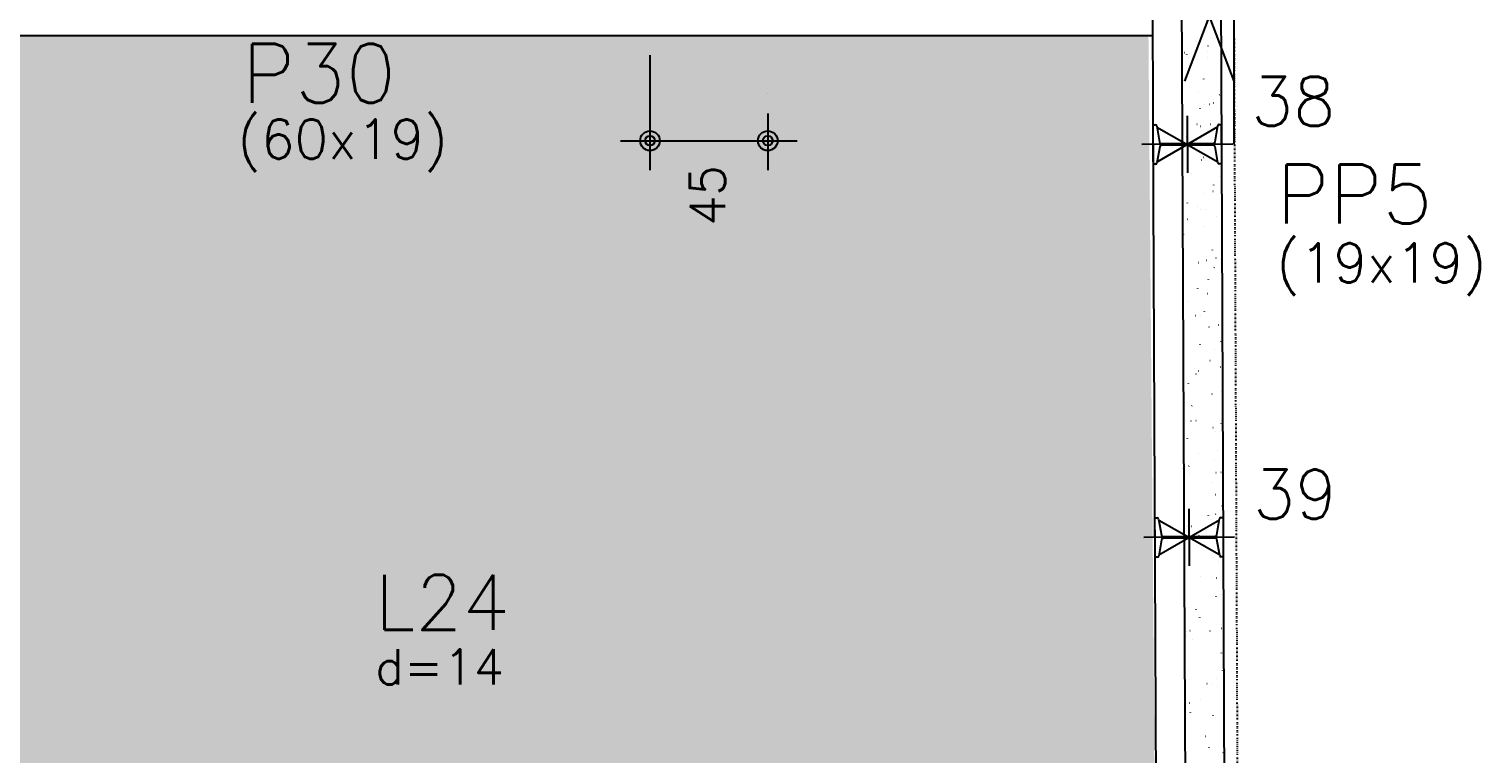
# Model space of a CAD drawing. Extents: x -40810 to 33675, y -2018 to 21213.
# Drawn here: x 17980 to 18534, y 2350 to 2627 of the extents above; entities that cross this region are included whole.
import ezdxf

# ---------------------------------------------------------------- set-up
doc = ezdxf.new("R2010")
doc.units = 0
doc.linetypes.add('ESTILO_TQS_0003', pattern=[1.5, 0.5, -0.4, 0.1, -0.5])
doc.layers.get('0').update_dxf_attribs({"color": 1, "lineweight": 9})
for name, color, linetype in [('1', 5, 'Continuous'), ('10', 7, 'Continuous'), ('12', 3, 'Continuous'), ('13', 7, 'Continuous'), ('130', 24, 'Continuous'), ('19', 5, 'Continuous'), ('24', 5, 'ESTILO_TQS_0003'), ('26', 1, 'Continuous'), ('49', 20, 'Continuous'), ('51', 6, 'Continuous'), ('52', 21, 'Continuous'), ('6', 6, 'Continuous'), ('9', 3, 'Continuous')]:
    doc.layers.add(name, color=color, linetype=linetype)
doc.styles.get("Standard").update_dxf_attribs({"font": 'romans.shx', "width": 0.8})

# ---------------------------------------------------------------- blocks, each defined once
blk = doc.blocks.new('_H9EFD498501-004')
for p, q in [((3963.917623, 3090.87837), (3963.917623, 3090.87837)), ((3963.917623, 3090.87837), (3963.917623, 3090.87837)), ((3963.957868, 3081.93141), (3963.957868, 3081.93141)), ((3965.060915, 3081.97957), (3965.135844, 3081.982841)), ((3969.602619, 3085.991339), (3969.648276, 3086.050841)), ((3973.902492, 3082.365602), (3973.977421, 3082.368873)), ((3974.101171, 3084.435984), (3974.11096, 3084.510342)), ((3963.97261, 3078.654168), (3963.97261, 3078.654168)), ((3963.97261, 3078.654168), (3963.97261, 3078.654168)), ((3963.97261, 3078.654168), (3963.97261, 3078.654168)), ((3963.97555, 3078.000654), (3963.97555, 3078.000654)), ((3963.97555, 3078.000654), (3963.97555, 3078.000654)), ((3963.97555, 3078.000654), (3963.97555, 3078.000654)), ((3965.858736, 3081.112216), (3965.904393, 3081.171718)), ((3970.092473, 3079.356744), (3970.165695, 3079.372977)), ((3973.753583, 3080.168392), (3973.826805, 3080.184625)), ((3972.436962, 3071.795062), (3972.446751, 3071.869421)), ((3964.033477, 3065.122939), (3964.033477, 3065.122939)), ((3964.033477, 3065.122939), (3964.033477, 3065.122939)), ((3970.448359, 3066.545084), (3970.521582, 3066.561317)), ((3978.429871, 3065.869548), (3978.475528, 3065.929049)), ((3964.048284, 3061.831223), (3964.048284, 3061.831223)), ((3964.048284, 3061.831223), (3964.048284, 3061.831223)), ((3964.048284, 3061.831223), (3964.048284, 3061.831223)), ((3970.948963, 3060.492591), (3970.958753, 3060.566949)), ((3972.730039, 3062.210276), (3972.804968, 3062.213548)), ((3974.603254, 3062.292063), (3974.678183, 3062.295334)), ((3976.032873, 3062.745719), (3976.07853, 3062.805221)), ((3969.777849, 3054.594013), (3969.823506, 3054.653515)), ((3971.170357, 3053.814589), (3971.243579, 3053.830822)), ((3974.831467, 3054.626238), (3974.904689, 3054.642471)), ((3964.091404, 3052.245223), (3964.091404, 3052.245223)), ((3964.091404, 3052.245223), (3964.091404, 3052.245223)), ((3964.091404, 3052.245223), (3964.091404, 3052.245223)), ((3966.033966, 3049.71489), (3966.079623, 3049.774392)), ((3969.358175, 3048.409356), (3969.367965, 3048.483715)), ((3964.114041, 3047.212795), (3964.114041, 3047.212795)), ((3964.114041, 3047.212795), (3964.114041, 3047.212795)), ((3964.114041, 3047.212795), (3964.114041, 3047.212795)), ((3964.138699, 3041.731036), (3964.138699, 3041.731036)), ((3964.138699, 3041.731036), (3964.138699, 3041.731036)), ((3964.149331, 3039.367508), (3964.149331, 3039.367508)), ((3964.149331, 3039.367508), (3964.149331, 3039.367508)), ((3971.526244, 3041.00293), (3971.599466, 3041.019163)), ((3972.157015, 3042.081123), (3972.231944, 3042.084394)), ((3967.693966, 3035.768435), (3967.703756, 3035.842793)), ((3978.605101, 3034.472222), (3978.650758, 3034.531724)), ((3964.207258, 3026.489792), (3964.207258, 3026.489792)), ((3964.207258, 3026.489792), (3964.207258, 3026.489792)), ((3964.207258, 3026.489792), (3964.207258, 3026.489792)), ((3972.248241, 3028.272435), (3972.321463, 3028.288668)), ((3975.909351, 3029.084084), (3975.982573, 3029.100317)), ((3976.208102, 3031.348393), (3976.25376, 3031.407895)), ((3978.95728, 3031.282398), (3978.96707, 3031.356757)), ((3964.229114, 3021.630849), (3964.229114, 3021.630849)), ((3964.229114, 3021.630849), (3964.229114, 3021.630849)), ((3964.229114, 3021.630849), (3964.229114, 3021.630849)), ((3966.205968, 3024.465963), (3966.215757, 3024.540321)), ((3969.953079, 3023.196688), (3969.998736, 3023.256189)), ((3970.984562, 3021.925798), (3971.059491, 3021.929069)), ((3972.857777, 3022.007584), (3972.932706, 3022.010856)), ((3964.255472, 3015.771422), (3964.255472, 3015.771422)), ((3964.255472, 3015.771422), (3964.255472, 3015.771422)), ((3964.255472, 3015.771422), (3964.255472, 3015.771422)), ((3966.209196, 3018.317565), (3966.254853, 3018.377066)), ((3972.604128, 3015.460776), (3972.67735, 3015.477009)), ((3977.366492, 3019.199164), (3977.376282, 3019.273522)), ((3964.265185, 3013.612076), (3964.265185, 3013.612076)), ((3964.265185, 3013.612076), (3964.265185, 3013.612076)), ((3964.282095, 3009.852704), (3964.282095, 3009.852704)), ((3964.282095, 3009.852704), (3964.282095, 3009.852704)), ((3964.61518, 3012.382729), (3964.624969, 3012.457087)), ((3975.702283, 3006.558242), (3975.712073, 3006.6326)), ((3964.31953, 3001.530662), (3964.31953, 3001.530662)), ((3964.31953, 3001.530662), (3964.31953, 3001.530662)), ((3964.323112, 3000.734361), (3964.323112, 3000.734361)), ((3964.323112, 3000.734361), (3964.323112, 3000.734361)), ((3964.323112, 3000.734361), (3964.323112, 3000.734361)), ((3970.411538, 3001.796644), (3970.486467, 3001.799916)), ((3973.326125, 3002.730281), (3973.399348, 3002.746514)), ((3976.383332, 2999.951068), (3976.428989, 3000.010569)), ((3976.987235, 3003.541929), (3977.060458, 3003.558162)), ((3978.78033, 3003.074897), (3978.825988, 3003.134398)), ((3974.214285, 2995.255771), (3974.224074, 2995.330129)), ((3964.381039, 2987.856645), (3964.381039, 2987.856645)), ((3964.381039, 2987.856645), (3964.381039, 2987.856645)), ((3970.128309, 2991.799362), (3970.173966, 2991.858864)), ((3973.682012, 2989.918621), (3973.755234, 2989.934854)), ((3964.396902, 2984.330048), (3964.396902, 2984.330048)), ((3964.396902, 2984.330048), (3964.396902, 2984.330048)), ((3964.396902, 2984.330048), (3964.396902, 2984.330048)), ((3966.384426, 2986.920239), (3966.430083, 2986.979741)), ((3969.239085, 2981.641319), (3969.314014, 2981.644591)), ((3971.1123, 2981.723106), (3971.187229, 2981.726377)), ((3972.623497, 2983.172536), (3972.633286, 2983.246895)), ((3964.409945, 2981.430475), (3964.409945, 2981.430475)), ((3964.409945, 2981.430475), (3964.409945, 2981.430475)), ((3964.409945, 2981.430475), (3964.409945, 2981.430475)), ((3974.404009, 2977.188127), (3974.477232, 2977.20436)), ((3978.06512, 2977.999775), (3978.138342, 2978.016008)), ((3964.438966, 2974.97893), (3964.438966, 2974.97893)), ((3964.438966, 2974.97893), (3964.438966, 2974.97893)), ((3964.438966, 2974.97893), (3964.438966, 2974.97893)), ((3970.959288, 2970.531614), (3970.969077, 2970.605973)), ((3978.95556, 2971.677571), (3979.001217, 2971.737072)), ((3976.558562, 2968.553742), (3976.604219, 2968.613244)), ((3964.496893, 2962.101214), (3964.496893, 2962.101214)), ((3964.496893, 2962.101214), (3964.496893, 2962.101214)), ((3964.500361, 2961.330288), (3964.500361, 2961.330288)), ((3964.500361, 2961.330288), (3964.500361, 2961.330288)), ((3968.666061, 2961.512166), (3968.74099, 2961.515437)), ((3970.303538, 2960.402037), (3970.349196, 2960.461538)), ((3974.759896, 2964.376467), (3974.833118, 2964.3927)), ((3978.781424, 2961.953812), (3978.856353, 2961.957084)), ((3966.559656, 2955.522914), (3966.605313, 2955.582415)), ((3969.471289, 2959.229143), (3969.481079, 2959.303501)), ((3964.538333, 2952.888675), (3964.538333, 2952.888675)), ((3964.538333, 2952.888675), (3964.538333, 2952.888675)), ((3964.538333, 2952.888675), (3964.538333, 2952.888675)), ((3964.55482, 2949.223499), (3964.55482, 2949.223499)), ((3964.55482, 2949.223499), (3964.55482, 2949.223499)), ((3964.55482, 2949.223499), (3964.55482, 2949.223499)), ((3975.481894, 2951.645973), (3975.555116, 2951.662205)), ((3979.143004, 2952.457621), (3979.216226, 2952.473854)), ((3967.880501, 2947.145909), (3967.890291, 2947.220267)), ((3964.590776, 2941.2301), (3964.590776, 2941.2301)), ((3964.590776, 2941.2301), (3964.590776, 2941.2301)), ((3964.590776, 2941.2301), (3964.590776, 2941.2301)), ((3967.493608, 2941.356841), (3967.568537, 2941.360112)), ((3969.366823, 2941.438627), (3969.441752, 2941.441899)), ((3975.83778, 2938.834313), (3975.911002, 2938.850546)), ((3978.2084, 2941.824659), (3978.283329, 2941.82793)), ((3978.967605, 2941.321422), (3978.977394, 2941.39578)), ((3979.13079, 2940.280245), (3979.176447, 2940.339747)), ((3964.612747, 2936.345783), (3964.612747, 2936.345783)), ((3964.612747, 2936.345783), (3964.612747, 2936.345783)), ((3966.216292, 2934.504987), (3966.226082, 2934.579345)), ((3976.733792, 2937.156417), (3976.779449, 2937.215918)), ((3970.478768, 2929.004711), (3970.524425, 2929.064212)), ((3977.479606, 2930.018951), (3977.489396, 2930.093309)), ((3964.670674, 2923.468068), (3964.670674, 2923.468068)), ((3964.670674, 2923.468068), (3964.670674, 2923.468068)), ((3964.670674, 2923.468068), (3964.670674, 2923.468068)), ((3964.673733, 2922.788087), (3964.673733, 2922.788087)), ((3964.673733, 2922.788087), (3964.673733, 2922.788087)), ((3964.673733, 2922.788087), (3964.673733, 2922.788087)), ((3964.679764, 2921.447302), (3964.679764, 2921.447302)), ((3964.679764, 2921.447302), (3964.679764, 2921.447302)), ((3964.679764, 2921.447302), (3964.679764, 2921.447302)), ((3964.681192, 2921.129913), (3964.681192, 2921.129913)), ((3964.681192, 2921.129913), (3964.681192, 2921.129913)), ((3964.728294, 2923.202515), (3964.738083, 2923.276874)), ((3966.734886, 2924.125588), (3966.780543, 2924.185089)), ((3966.920584, 2921.227687), (3966.995513, 2921.230959)), ((3976.559778, 2926.103818), (3976.633, 2926.120051)), ((3977.035947, 2921.669334), (3977.110876, 2921.672605)), ((3978.909163, 2921.75112), (3978.984091, 2921.754392)), ((3975.888818, 2917.935716), (3975.898608, 2918.010075)), ((3964.728601, 2910.590352), (3964.728601, 2910.590352)), ((3964.728601, 2910.590352), (3964.728601, 2910.590352)), ((3976.915664, 2913.292159), (3976.988887, 2913.308392)), ((3974.224609, 2905.294794), (3974.234399, 2905.369153)), ((3976.909022, 2905.759091), (3976.954679, 2905.818592)), ((3979.30602, 2908.88292), (3979.351677, 2908.942421)), ((3964.771607, 2901.029726), (3964.771607, 2901.029726)), ((3964.771607, 2901.029726), (3964.771607, 2901.029726)), ((3964.771607, 2901.029726), (3964.771607, 2901.029726)), ((3965.748131, 2901.072362), (3965.82306, 2901.075634)), ((3967.621346, 2901.154149), (3967.696275, 2901.15742)), ((3976.462923, 2901.54018), (3976.537852, 2901.543452)), ((3977.637662, 2900.561664), (3977.710884, 2900.577897)), ((3964.786528, 2897.712636), (3964.786528, 2897.712636)), ((3964.786528, 2897.712636), (3964.786528, 2897.712636)), ((3964.786528, 2897.712636), (3964.786528, 2897.712636)), ((3970.653998, 2897.607385), (3970.699655, 2897.666887)), ((3972.736611, 2893.992323), (3972.7464, 2894.066681)), ((3964.821195, 2890.005928), (3964.821195, 2890.005928)), ((3964.821195, 2890.005928), (3964.821195, 2890.005928)), ((3964.821195, 2890.005928), (3964.821195, 2890.005928)), ((3966.910115, 2892.728262), (3966.955772, 2892.787764)), ((3977.993549, 2887.750005), (3978.066771, 2887.766238)), ((3964.844455, 2884.834921), (3964.886775, 2884.844303)), ((3964.844455, 2884.834921), (3964.844455, 2884.834921)), ((3971.145823, 2881.909089), (3971.155612, 2881.983447)), ((3964.862023, 2880.929539), (3964.862023, 2880.929539)), ((3964.862023, 2880.929539), (3964.862023, 2880.929539)), ((3965.175107, 2880.943209), (3965.250035, 2880.94648)), ((3975.29047, 2881.384855), (3975.365399, 2881.388127)), ((3977.163686, 2881.466642), (3977.238614, 2881.469913)), ((3979.48125, 2877.485594), (3979.526907, 2877.545096)), ((3964.902383, 2871.957205), (3964.902383, 2871.957205)), ((3964.902383, 2871.957205), (3964.902383, 2871.957205)), ((3964.902383, 2871.957205), (3964.902383, 2871.957205)), ((3977.084252, 2874.361765), (3977.129909, 2874.421267)), ((3978.715546, 2875.01951), (3978.788768, 2875.035743)), ((3969.481614, 2869.268167), (3969.491403, 2869.342525)), ((3970.829228, 2866.21006), (3970.874885, 2866.269561)), ((3964.952438, 2860.829352), (3964.952438, 2860.829352)), ((3965.875869, 2860.86967), (3965.950798, 2860.872942)), ((3967.085345, 2861.330937), (3967.131002, 2861.390438)), ((3974.717446, 2861.255702), (3974.792375, 2861.258973)), ((3979.071433, 2862.20785), (3979.144655, 2862.224083)), ((3964.96031, 2859.07949), (3964.96031, 2859.07949)), ((3964.962626, 2858.564555), (3964.962626, 2858.564555)), ((3964.962626, 2858.564555), (3964.962626, 2858.564555)), ((3964.962626, 2858.564555), (3964.962626, 2858.564555)), ((3965.891437, 2859.285916), (3965.964659, 2859.302149)), ((3967.993615, 2857.965695), (3968.003405, 2858.040054)), ((3979.15414, 2852.698896), (3979.163929, 2852.773255)), ((3979.79343, 2849.477356), (3979.866652, 2849.493589)), ((3965.018237, 2846.201774), (3965.018237, 2846.201774)), ((3965.018237, 2846.201774), (3965.018237, 2846.201774)), ((3965.018237, 2846.201774), (3965.018237, 2846.201774)), ((3966.402827, 2845.882461), (3966.412617, 2845.956819)), ((3979.65648, 2846.088268), (3979.702137, 2846.14777)), ((3965.042854, 2840.729165), (3965.042854, 2840.729165)), ((3965.042854, 2840.729165), (3965.042854, 2840.729165)), ((3965.042854, 2840.729165), (3965.042854, 2840.729165)), ((3973.544993, 2841.100377), (3973.619922, 2841.103648)), ((3975.418208, 2841.182163), (3975.493137, 2841.185434)), ((3977.259482, 2842.96444), (3977.305139, 2843.023941)), ((3977.489931, 2840.057974), (3977.49972, 2840.132333)), ((3965.065371, 2835.723469), (3965.065371, 2835.723469)), ((3965.065371, 2835.723469), (3965.065371, 2835.723469)), ((3965.076164, 2833.324059), (3965.076164, 2833.324059)), ((3966.969321, 2833.743761), (3967.042543, 2833.759994)), ((3971.004458, 2834.812734), (3971.050115, 2834.872236)), ((3965.104057, 2827.123182), (3965.104057, 2827.123182)), ((3965.104057, 2827.123182), (3965.104057, 2827.123182)), ((3965.104057, 2827.123182), (3965.104057, 2827.123182)), ((3967.260575, 2829.933611), (3967.306232, 2829.993112)), ((3976.001932, 2828.755503), (3976.011722, 2828.829861)), ((3972.971969, 2820.971223), (3973.046898, 2820.974495)), ((3965.133269, 2820.628978), (3965.133269, 2820.628978)), ((3965.133269, 2820.628978), (3965.133269, 2820.628978)), ((3965.134091, 2820.446343), (3965.134091, 2820.446343)), ((3965.134091, 2820.446343), (3965.134091, 2820.446343)), ((3965.134091, 2820.446343), (3965.134091, 2820.446343)), ((3974.411144, 2816.672269), (3974.420934, 2816.746627)), ((3979.831709, 2814.690943), (3979.877367, 2814.750444))]:
    blk.add_line(p, q)

msp = doc.modelspace()

# ---------------------------------------------------------------- linework, layer by layer
at = {"layer": '1'}
for p, q in [((18409.009, 2590.529), (18403.428, 4054.277)), ((18439.927, 2583.166), (18439.927, 2740.671)), ((18414.407, 1390.554), (18409.009, 2590.529))]:
    msp.add_line(p, q, dxfattribs=at)
for points in [[(17937.927, 2624.691), (18034.427, 2624.691)], [(18034.427, 2624.691), (18408.876, 2624.691)]]:
    msp.add_lwpolyline(points, dxfattribs=at)
at = {"layer": '130'}
for points in [[(17817.927, 2624.691), (18407.186, 2624.691), (18411.033, 2165.691)], [(17817.927, 2624.691), (18411.033, 2165.691), (17817.927, 2165.691)]]:
    msp.add_solid(points, dxfattribs=at)
at = {"layer": '24'}
msp.add_line((18435.772, 3532.492), (18452.929, -281.649), dxfattribs=at)
at = {"layer": '26', "color": 3, "linetype": 'Continuous'}
for p, q in [((18216.789, 2624.691), (18216.789, 2624.691)), ((18216.789, 2617.191), (18216.789, 2573.236)), ((18261.789, 2602.432), (18261.789, 2602.432)), ((18261.789, 2594.932), (18261.789, 2573.236)), ((18205.539, 2584.486), (18273.039, 2584.486))]:
    msp.add_line(p, q, dxfattribs=at)
for centre, radius in [((18216.789, 2584.486), 3.746), ((18261.789, 2584.486), 3.746), ((18216.789, 2584.486), 1.867), ((18261.789, 2584.486), 1.867)]:
    msp.add_circle(centre, radius, dxfattribs=at)
at = {"layer": '49'}
for p, q in [((18413.425, 4054.255), (18425.407, 1390.603)), ((18428.425, 4054.255), (18447.907, -276.676))]:
    msp.add_line(p, q, dxfattribs=at)
at = {"layer": '51'}
for p, q in [((18421.994, 2593.997), (18422.092, 2572.179)), ((18409.009, 2590.529), (18409.763, 2590.533)), ((18409.077, 2575.529), (18409.009, 2590.529)), ((18410.374, 2590.052), (18411.466, 2583.917)), ((18410.441, 2589.679), (18433.645, 2576.496)), ((18410.5, 2576.392), (18433.585, 2589.783)), ((18432.612, 2584.012), (18433.648, 2590.157)), ((18434.255, 2590.643), (18435.009, 2590.646)), ((18435.009, 2590.646), (18435.076, 2575.646)), ((18439.392, 2583.166), (18404.694, 2583.01)), ((18412.076, 2583.437), (18432.005, 2583.526)), ((18432.009, 2582.739), (18412.081, 2582.65)), ((18411.474, 2582.164), (18410.437, 2576.018)), ((18433.712, 2576.123), (18432.619, 2582.259)), ((18409.831, 2575.533), (18409.077, 2575.529)), ((18435.076, 2575.646), (18434.322, 2575.643)), ((18422.668, 2444.021), (18422.767, 2422.203)), ((18409.684, 2440.554), (18410.438, 2440.557)), ((18409.751, 2425.554), (18409.684, 2440.554)), ((18411.049, 2440.077), (18412.141, 2433.941)), ((18411.115, 2439.704), (18434.32, 2426.521)), ((18411.175, 2426.417), (18434.26, 2439.808)), ((18433.286, 2434.036), (18434.323, 2440.181)), ((18434.93, 2440.667), (18435.684, 2440.671)), ((18435.684, 2440.671), (18435.751, 2425.671)), ((18440.066, 2433.19), (18405.369, 2433.034)), ((18412.751, 2433.461), (18432.68, 2433.55)), ((18412.149, 2432.188), (18411.112, 2426.043)), ((18432.683, 2432.763), (18412.755, 2432.674)), ((18434.386, 2426.147), (18433.294, 2432.283)), ((18410.505, 2425.557), (18409.751, 2425.554)), ((18435.751, 2425.671), (18434.997, 2425.667))]:
    msp.add_line(p, q, dxfattribs=at)
for centre, start, end in [((18409.766, 2589.908), 13.3965, 90.25773), ((18434.258, 2590.018), 90.25773, 167.11895), ((18412.074, 2584.062), 193.39658, 270.36272), ((18412.083, 2582.025), 90.25773, 167.11895), ((18432.002, 2584.151), 270.25773, 347.11895), ((18432.011, 2582.114), 13.3965, 90.25773), ((18409.828, 2576.158), 270.25773, 347.11895), ((18434.32, 2576.268), 193.3965, 270.25773), ((18410.441, 2439.932), 13.3965, 90.25773), ((18434.932, 2440.042), 90.25773, 167.11895), ((18412.749, 2434.086), 193.39658, 270.36272), ((18432.677, 2434.175), 270.25773, 347.11895), ((18412.758, 2432.049), 90.25773, 167.11895), ((18432.686, 2432.138), 13.3965, 90.25773), ((18410.503, 2426.182), 270.25773, 347.11895), ((18434.994, 2426.292), 193.3965, 270.25773)]:
    msp.add_arc(centre, 0.625, start, end, dxfattribs=at)
at = {"layer": '6'}
for p, q in [((18439.927, 2607.191), (18420.927, 2657.191)), ((18439.927, 2657.191), (18420.927, 2607.191))]:
    msp.add_line(p, q, dxfattribs=at)

# ---------------------------------------------------------------- block references
at = {"layer": '19'}
msp.add_blockref('_H9EFD498501-004', (14455.927, -463.809), dxfattribs=at)

# ---------------------------------------------------------------- texts
at = {"layer": '10'}
msp.add_text('L24', height=21, dxfattribs=at).set_placement((18111.842, 2397.765))
at = {"layer": '12'}
for s, p in [('(60x19)', (18059.195, 2577.613)), ('(19x19)', (18456.026, 2530.385))]:
    msp.add_text(s, height=15, dxfattribs=at).set_placement(p)
at = {"layer": '13'}
msp.add_text('d=14', height=13.5, dxfattribs=at).set_placement((18111.842, 2376.87))
at = {"layer": '26', "color": 3, "linetype": 'Continuous'}
msp.add_text('45', height=13.5, rotation=90, dxfattribs=at).set_placement((18245.47, 2551.994))
at = {"layer": '52'}
for s, p in [('38', (18446.428, 2590.184)), ('39', (18447.103, 2440.208))]:
    msp.add_text(s, height=18.75, dxfattribs=at).set_placement(p)
at = {"layer": '9'}
for s, p in [('P30', (18060.976, 2598.992)), ('PP5', (18456.026, 2552.885))]:
    msp.add_text(s, height=22.5, dxfattribs=at).set_placement(p)

doc.saveas('drawing.dxf')
